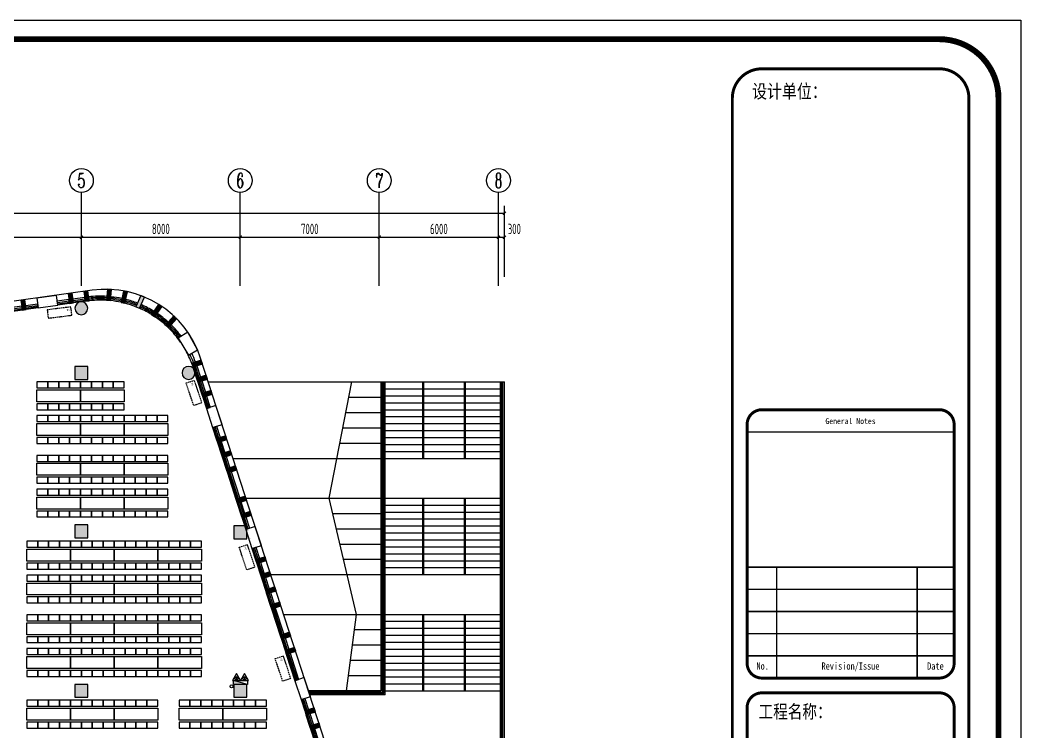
# Model space of a CAD drawing. Extents: x 1158414 to 1597620, y -840005 to -760676.
# Drawn here: x 1547224 to 1597620, y -800718 to -764891 of the extents above; entities that cross this region are included whole.
import ezdxf
from ezdxf.enums import TextEntityAlignment as Align

# ---------------------------------------------------------------- set-up
doc = ezdxf.new("R2010")
doc.units = 0
doc.header["$LTSCALE"] = 1000
doc.linetypes.add('DASH', pattern=[0.35, 0.25, -0.1])
for name, color, linetype in [('AXIS', 3, 'Continuous'), ('AXIS_TEXT', 7, 'Continuous'), ('COLUMN', 2, 'Continuous'), ('CURTWALL', 4, 'Continuous'), ('EQUIP_消火栓', 7, 'Continuous'), ('EQUIP_灭火器', 7, 'Continuous'), ('LG', 84, 'Continuous'), ('PUB_HATCH', 8, 'Continuous'), ('STAIR', 4, 'Continuous'), ('VPIPE-消防', 1, 'Continuous'), ('WINDOW', 4, 'Continuous'), ('厨房布置', 4, 'Continuous'), ('外框', 7, 'Continuous'), ('空调', 205, 'Continuous')]:
    doc.layers.add(name, color=color, linetype=linetype)
doc.styles.add('_TCH_AXIS', font='COMPLEX', dxfattribs={"width": 0.8, "bigfont": 'TSSDCHN'})
doc.styles.add('_TCH_DIM_T3', font='TSSDENG', dxfattribs={"width": 0.64, "bigfont": 'TSSDCHN'})
doc.styles.add('COMPLEX', font='COMPLEX')
doc.styles.add('HZ-1', font='MingLiU.ttf', dxfattribs={"width": 0.8})
doc.styles.add('宋体平面', font='', dxfattribs={"width": 0.8})
doc.styles.get('宋体平面').set_extended_font_data('SimSun')
doc.dimstyles.new('_TCH_ARCH&&150', dxfattribs={"dimtxt": 525, "dimasz": 150, "dimexe": 375, "dimexo": 450, "dimgap": 150, "dimtad": 1, "dimdec": 0, "dimzin": 0, "dimdsep": 46, "dimtxsty": '_TCH_DIM_T3', "dimblk": 'ARCHTICK', "dimcen": 0.09, "dimclrt": 7, "dimazin": 2, "dimtfac": 1, "dimtdec": 0, "dimtix": 1, "dimtmove": 2, "dimatfit": 3, "dimfxl": 0, "dimtolj": 1, "dimtzin": 0, "dimarcsym": 0})

# ---------------------------------------------------------------- blocks, each defined once
blk = doc.blocks.new('vhjkghkghkl')
at = {"layer": '空调', "linetype": 'DASH', "ltscale": 0.3}
blk.add_lwpolyline([(134071, 540199), (134071, 539779), (132871, 539779), (132871, 540199), (134071, 540199)], close=True, dxfattribs=at)
at = {"layer": '空调', "linetype": 'DASH', "ltscale": 0.3, "style": 'HZ-1'}
blk.add_text('AC', height=100, dxfattribs=at).set_placement((133846, 539867))
blk = doc.blocks.new('$TwtSys$00000434')
for p, q in [((-0.5, 0.5), (-0.5, -0.5)), ((-0.5, -0.5), (0.5, 0.5)), ((0.5, 0.5), (-0.5, 0.5)), ((0.5, -0.5), (0.5, 0.5)), ((-0.5, -0.5), (0.5, -0.5))]:
    blk.add_line(p, q)
blk.add_solid([(0.5, -0.5), (0.5, 0.5), (-0.5, -0.5)])
blk = doc.blocks.new('$TwtSys$00000545')
for p, q in [((0, 344), (-198, 0)), ((-198, 0), (198, 0)), ((-73, 36), (73, 182)), ((-73, 182), (73, 36)), ((198, 0), (0, 344))]:
    blk.add_line(p, q)
blk.add_circle((0, 109), 91.8)
blk = doc.blocks.new('A$C03080C26')
at = {"layer": '厨房布置'}
for points in [[(-1650, 1100), (-1650, 1400), (-2200, 1400), (-2200, 1100)], [(-1100, 1100), (-1100, 1400), (-1650, 1400), (-1650, 1100)], [(-1650, 1100), (-1650, 1400), (-1650, 1400), (-1650, 1100)], [(-550, 1100), (-550, 1400), (-1100, 1400), (-1100, 1100)], [(0, 1100), (0, 1400), (-550, 1400), (-550, 1100)], [(-2200, 1000), (0, 1000), (0, 400), (-2200, 400)], [(-1650, 0), (-1650, 300), (-2200, 300), (-2200, 0)], [(-1100, 0), (-1100, 300), (-1650, 300), (-1650, 0)], [(-1650, 0), (-1650, 300), (-1650, 300), (-1650, 0)], [(-550, 0), (-550, 300), (-1100, 300), (-1100, 0)], [(0, 0), (0, 300), (-550, 300), (-550, 0)]]:
    blk.add_lwpolyline(points, close=True, dxfattribs=at)
blk = doc.blocks.new('_ArchTick')
at = {"color": 0, "linetype": 'ByBlock', "const_width": 0.4}
blk.add_lwpolyline([(-0.5, -0.5), (0.5, 0.5)], dxfattribs=at)
blk = doc.blocks.new('*D123')
at = {"layer": 'AXIS', "color": 0, "lineweight": -2, "transparency": 16777216}
for p, q in [((1542313, -777819), (1542313, -775443)), ((1550313, -777819), (1550313, -775443)), ((1542313, -775818), (1550313, -775818))]:
    blk.add_line(p, q, dxfattribs=at)
at = {"layer": 'Defpoints', "color": 0, "transparency": 16777216}
for p in [(1550313, -775818), (1542313, -778269), (1550313, -778269)]:
    blk.add_point(p, dxfattribs=at)
at = {"layer": 'AXIS', "color": 0, "lineweight": -2, "transparency": 16777216, "xscale": 150, "yscale": 150, "zscale": 150, "rotation": 180}
blk.add_blockref('_ArchTick', (1542313, -775818), dxfattribs=at)
at = {"layer": 'AXIS', "color": 0, "lineweight": -2, "transparency": 16777216, "xscale": 150, "yscale": 150, "zscale": 150}
blk.add_blockref('_ArchTick', (1550313, -775818), dxfattribs=at)
at = {"layer": 'AXIS', "color": 7, "transparency": 16777216, "insert": (1546313, -775405), "char_height": 525, "attachment_point": 5, "style": '_TCH_DIM_T3'}
blk.add_mtext('\\A1;8000', dxfattribs=at)
blk = doc.blocks.new('*D124')
at = {"layer": 'AXIS', "color": 0, "lineweight": -2, "transparency": 16777216}
for p, q in [((1550313, -777819), (1550313, -775443)), ((1558313, -777819), (1558313, -775443)), ((1550313, -775818), (1558313, -775818))]:
    blk.add_line(p, q, dxfattribs=at)
at = {"layer": 'Defpoints', "color": 0, "transparency": 16777216}
for p in [(1558313, -775818), (1550313, -778269), (1558313, -778269)]:
    blk.add_point(p, dxfattribs=at)
at = {"layer": 'AXIS', "color": 0, "lineweight": -2, "transparency": 16777216, "xscale": 150, "yscale": 150, "zscale": 150, "rotation": 180}
blk.add_blockref('_ArchTick', (1550313, -775818), dxfattribs=at)
at = {"layer": 'AXIS', "color": 0, "lineweight": -2, "transparency": 16777216, "xscale": 150, "yscale": 150, "zscale": 150}
blk.add_blockref('_ArchTick', (1558313, -775818), dxfattribs=at)
at = {"layer": 'AXIS', "color": 7, "transparency": 16777216, "insert": (1554313, -775405), "char_height": 525, "attachment_point": 5, "style": '_TCH_DIM_T3'}
blk.add_mtext('\\A1;8000', dxfattribs=at)
blk = doc.blocks.new('*D125')
at = {"layer": 'AXIS', "color": 0, "lineweight": -2, "transparency": 16777216}
for p, q in [((1558313, -777819), (1558313, -775443)), ((1565313, -777819), (1565313, -775443)), ((1558313, -775818), (1565313, -775818))]:
    blk.add_line(p, q, dxfattribs=at)
at = {"layer": 'Defpoints', "color": 0, "transparency": 16777216}
for p in [(1565313, -775818), (1558313, -778269), (1565313, -778269)]:
    blk.add_point(p, dxfattribs=at)
at = {"layer": 'AXIS', "color": 0, "lineweight": -2, "transparency": 16777216, "xscale": 150, "yscale": 150, "zscale": 150, "rotation": 180}
blk.add_blockref('_ArchTick', (1558313, -775818), dxfattribs=at)
at = {"layer": 'AXIS', "color": 0, "lineweight": -2, "transparency": 16777216, "xscale": 150, "yscale": 150, "zscale": 150}
blk.add_blockref('_ArchTick', (1565313, -775818), dxfattribs=at)
at = {"layer": 'AXIS', "color": 7, "transparency": 16777216, "insert": (1561813, -775405), "char_height": 525, "attachment_point": 5, "style": '_TCH_DIM_T3'}
blk.add_mtext('\\A1;7000', dxfattribs=at)
blk = doc.blocks.new('*D126')
at = {"layer": 'AXIS', "color": 0, "lineweight": -2, "transparency": 16777216}
for p, q in [((1565313, -777819), (1565313, -775443)), ((1571313, -777819), (1571313, -775443)), ((1565313, -775818), (1571313, -775818))]:
    blk.add_line(p, q, dxfattribs=at)
at = {"layer": 'Defpoints', "color": 0, "transparency": 16777216}
for p in [(1571313, -775818), (1565313, -778269), (1571313, -778269)]:
    blk.add_point(p, dxfattribs=at)
at = {"layer": 'AXIS', "color": 0, "lineweight": -2, "transparency": 16777216, "xscale": 150, "yscale": 150, "zscale": 150, "rotation": 180}
blk.add_blockref('_ArchTick', (1565313, -775818), dxfattribs=at)
at = {"layer": 'AXIS', "color": 0, "lineweight": -2, "transparency": 16777216, "xscale": 150, "yscale": 150, "zscale": 150}
blk.add_blockref('_ArchTick', (1571313, -775818), dxfattribs=at)
at = {"layer": 'AXIS', "color": 7, "transparency": 16777216, "insert": (1568313, -775405), "char_height": 525, "attachment_point": 5, "style": '_TCH_DIM_T3'}
blk.add_mtext('\\A1;6000', dxfattribs=at)
blk = doc.blocks.new('*D127')
at = {"layer": 'AXIS', "color": 0, "lineweight": -2, "transparency": 16777216}
for p, q in [((1571313, -777819), (1571313, -775443)), ((1571613, -777819), (1571613, -775443)), ((1571313, -775818), (1571613, -775818))]:
    blk.add_line(p, q, dxfattribs=at)
at = {"layer": 'Defpoints', "color": 0, "transparency": 16777216}
for p in [(1571613, -775818), (1571313, -778269), (1571613, -778269)]:
    blk.add_point(p, dxfattribs=at)
at = {"layer": 'AXIS', "color": 0, "lineweight": -2, "transparency": 16777216, "xscale": 150, "yscale": 150, "zscale": 150, "rotation": 180}
blk.add_blockref('_ArchTick', (1571313, -775818), dxfattribs=at)
at = {"layer": 'AXIS', "color": 0, "lineweight": -2, "transparency": 16777216, "xscale": 150, "yscale": 150, "zscale": 150}
blk.add_blockref('_ArchTick', (1571613, -775818), dxfattribs=at)
at = {"layer": 'AXIS', "color": 7, "transparency": 16777216, "insert": (1572112, -775405), "char_height": 525, "attachment_point": 5, "style": '_TCH_DIM_T3'}
blk.add_mtext('\\A1;300', dxfattribs=at)
blk = doc.blocks.new('*D128')
at = {"layer": 'AXIS', "color": 0, "lineweight": -2, "transparency": 16777216}
for p, q in [((1518013, -777819), (1518013, -774243)), ((1571613, -777819), (1571613, -774243)), ((1518013, -774618), (1571613, -774618))]:
    blk.add_line(p, q, dxfattribs=at)
at = {"layer": 'Defpoints', "color": 0, "transparency": 16777216}
for p in [(1571613, -774618), (1518013, -778269), (1571613, -778269)]:
    blk.add_point(p, dxfattribs=at)
at = {"layer": 'AXIS', "color": 0, "lineweight": -2, "transparency": 16777216, "xscale": 150, "yscale": 150, "zscale": 150, "rotation": 180}
blk.add_blockref('_ArchTick', (1518013, -774618), dxfattribs=at)
at = {"layer": 'AXIS', "color": 0, "lineweight": -2, "transparency": 16777216, "xscale": 150, "yscale": 150, "zscale": 150}
blk.add_blockref('_ArchTick', (1571613, -774618), dxfattribs=at)
at = {"layer": 'AXIS', "color": 7, "transparency": 16777216, "insert": (1544813, -774205), "char_height": 525, "attachment_point": 5, "style": '_TCH_DIM_T3'}
blk.add_mtext('\\A1;53600', dxfattribs=at)
blk = doc.blocks.new('_AXISO')
blk.add_circle((0, 0), 0.5)
at = {"layer": 'AXIS_TEXT', "style": 'COMPLEX', "width": 1.041667}
blk.add_attdef('A', text='', height=0.56, dxfattribs=at).set_placement((-0.25, -0.28), (0.25, -0.28), align=Align.FIT)
blk = doc.blocks.new('$TCHSYS$WIN2D')
for p, q in [((-0.5, 0.5), (0.5, 0.5)), ((-0.5, 0.5), (-0.5, -0.5)), ((0.5, 0.5), (0.5, -0.5)), ((0.5, 0.167), (-0.5, 0.167)), ((0.5, -0.167), (-0.5, -0.167)), ((-0.5, -0.5), (0.5, -0.5))]:
    blk.add_line(p, q)

msp = doc.modelspace()

# ---------------------------------------------------------------- hatches: boundary and pattern name
at = {"layer": 'PUB_HATCH'}
for points in [[(1550707.9, -779018.6), (1550638.3, -778523.5), (1550440.2, -778551.3), (1550509.8, -779046.5)], [(1551782.7, -779012.5), (1551828.5, -778452.1), (1551629, -778441.3), (1551583.4, -778996.3)], [(1552507.4, -779143), (1552634.7, -778561.6), (1552439.2, -778522.4), (1552312, -779100.3)], [(1547539, -779464), (1547469.4, -778968.8), (1547271.4, -778996.7), (1547341, -779491.8)], [(1549915.7, -779130), (1549846.1, -778634.8), (1549648, -778662.7), (1549717.6, -779157.8)], [(1550637.8, -779394.6, 1), (1549987.8, -779394.6, 1)], [(1553242.6, -779397.3), (1553489.7, -778829), (1553299.2, -778761.3), (1553058.8, -779321.2)], [(1554018.4, -779823.9), (1554370.4, -779316), (1554204, -779201.4), (1553851, -779714.9)], [(1554700.4, -780378.9), (1555104.2, -779928.6), (1554962.7, -779784.3), (1554547.9, -780250)], [(1555932.2, -782351.5), (1556407.8, -782197), (1556346, -782006.8), (1555870.4, -782161.3)], [(1550637.8, -782972.6), (1550637.8, -782322.6), (1549987.8, -782322.6), (1549987.8, -782972.6)], [(1556033.8, -782647.6, 1), (1555383.8, -782647.6, 1)], [(1556179.5, -783112.4), (1556655, -782957.9), (1556593.2, -782767.7), (1556117.7, -782922.2)], [(1556426.7, -783873.2), (1556902.2, -783718.7), (1556840.4, -783528.5), (1556364.9, -783683)], [(1557168.3, -786155.8), (1557643.8, -786001.2), (1557582, -785811), (1557106.5, -785965.5)], [(1557415.5, -786916.6), (1557891.1, -786762.1), (1557829.3, -786571.9), (1557353.7, -786726.4)], [(1557662.7, -787677.4), (1558138.3, -787522.9), (1558076.5, -787332.7), (1557600.9, -787487.2)], [(1558157.2, -789199.1), (1558632.7, -789044.6), (1558570.9, -788854.4), (1558095.4, -789008.9)], [(1558404.4, -789960), (1558879.9, -789805.5), (1558818.1, -789615.3), (1558342.6, -789769.8)], [(1550637.8, -790949), (1550637.8, -790299), (1549987.8, -790299), (1549987.8, -790949)], [(1558637.8, -790999), (1558637.8, -790349), (1557987.8, -790349), (1557987.8, -790999)], [(1559146, -792242.5), (1559621.6, -792088), (1559559.7, -791897.8), (1559084.2, -792052.3)], [(1559393.2, -793003.4), (1559868.8, -792848.9), (1559807, -792658.6), (1559331.4, -792813.2)], [(1559640.5, -793764.2), (1560116, -793609.7), (1560054.2, -793419.5), (1559578.7, -793574)], [(1559887.7, -794525.1), (1560363.2, -794370.5), (1560301.4, -794180.3), (1559825.9, -794334.8)], [(1560382.1, -796046.7), (1560857.6, -795892.2), (1560795.8, -795702), (1560320.3, -795856.5)], [(1560629.3, -796807.6), (1561104.8, -796653.1), (1561043, -796462.9), (1560567.5, -796617.4)], [(1550637.8, -798973.6), (1550637.8, -798323.6), (1549987.8, -798323.6), (1549987.8, -798973.6)], [(1558637.8, -798973.6), (1558637.8, -798323.6), (1557987.8, -798323.6), (1557987.8, -798973.6)], [(1561618.2, -799851), (1562093.7, -799696.5), (1562031.9, -799506.3), (1561556.4, -799660.8)], [(1561865.4, -800611.8), (1562340.9, -800457.3), (1562279.1, -800267.1), (1561803.6, -800421.6)]]:
    msp.add_hatch(color=256, dxfattribs=at).paths.add_polyline_path(points)

# ---------------------------------------------------------------- linework, layer by layer
at = {"layer": 'AXIS'}
for p, q in [((1550312.8, -778269.2), (1550312.8, -773568)), ((1558312.8, -778269.2), (1558312.8, -773568)), ((1565312.8, -778269.2), (1565312.8, -773568)), ((1571312.8, -778269.2), (1571312.8, -773568))]:
    msp.add_line(p, q, dxfattribs=at)
at = {"layer": 'COLUMN'}
for p, q in [((1550638.3, -778523.5), (1550440.2, -778551.3)), ((1550440.2, -778551.3), (1550509.8, -779046.5)), ((1550707.9, -779018.6), (1550638.3, -778523.5)), ((1551629, -778441.3), (1551583.4, -778996.3)), ((1551828.5, -778452.1), (1551629, -778441.3)), ((1551782.7, -779012.5), (1551828.5, -778452.1)), ((1552439.2, -778522.4), (1552312, -779100.3)), ((1552634.7, -778561.6), (1552439.2, -778522.4)), ((1552507.4, -779143), (1552634.7, -778561.6)), ((1547469.4, -778968.8), (1547271.4, -778996.7)), ((1547271.4, -778996.7), (1547341, -779491.8)), ((1547539, -779464), (1547469.4, -778968.8)), ((1549053.9, -778746.2), (1548063.6, -778885.3)), ((1548063.6, -778885.3), (1548133.2, -779380.5)), ((1549123.5, -779241.3), (1549053.9, -778746.2)), ((1549846.1, -778634.8), (1549648, -778662.7)), ((1549648, -778662.7), (1549717.6, -779157.8)), ((1549915.7, -779130), (1549846.1, -778634.8)), ((1550509.8, -779046.5), (1550707.9, -779018.6)), ((1551583.4, -778996.3), (1551782.7, -779012.5)), ((1552312, -779100.3), (1552507.4, -779143)), ((1553299.2, -778761.3), (1553058.8, -779321.2)), ((1553242.6, -779397.3), (1553489.7, -778829)), ((1553489.7, -778829), (1553299.2, -778761.3)), ((1547341, -779491.8), (1547539, -779464)), ((1548133.2, -779380.5), (1549123.5, -779241.3)), ((1549717.6, -779157.8), (1549915.7, -779130)), ((1553058.8, -779321.2), (1553242.6, -779397.3)), ((1554204, -779201.4), (1553851, -779714.9)), ((1554018.4, -779823.9), (1554370.4, -779316)), ((1554370.4, -779316), (1554204, -779201.4)), ((1553851, -779714.9), (1554018.4, -779823.9)), ((1554962.7, -779784.3), (1554547.9, -780250)), ((1554700.4, -780378.9), (1555104.2, -779928.6)), ((1555104.2, -779928.6), (1554962.7, -779784.3)), ((1554547.9, -780250), (1554700.4, -780378.9)), ((1555680.1, -780606.1), (1555190.4, -780904)), ((1556158.1, -781480.1), (1555680.1, -780606.1)), ((1555190.4, -780904), (1555709.9, -781758.3)), ((1555709.9, -781758.3), (1556158.1, -781480.1)), ((1556346, -782006.8), (1555870.4, -782161.3)), ((1556407.8, -782197), (1556346, -782006.8)), ((1550637.8, -782322.6), (1549987.8, -782322.6)), ((1549987.8, -782322.6), (1549987.8, -782972.6)), ((1550637.8, -782972.6), (1550637.8, -782322.6)), ((1555870.4, -782161.3), (1555932.2, -782351.5)), ((1555932.2, -782351.5), (1556407.8, -782197)), ((1549987.8, -782972.6), (1550637.8, -782972.6)), ((1556593.2, -782767.7), (1556117.7, -782922.2)), ((1556117.7, -782922.2), (1556179.5, -783112.4)), ((1556179.5, -783112.4), (1556655, -782957.9)), ((1556655, -782957.9), (1556593.2, -782767.7)), ((1556840.4, -783528.5), (1556364.9, -783683)), ((1556902.2, -783718.7), (1556840.4, -783528.5)), ((1556364.9, -783683), (1556426.7, -783873.2)), ((1556426.7, -783873.2), (1556902.2, -783718.7)), ((1557087.6, -784289.3), (1556612.1, -784443.9)), ((1556612.1, -784443.9), (1556921.1, -785394.9)), ((1557396.6, -785240.4), (1557087.6, -784289.3)), ((1556921.1, -785394.9), (1557396.6, -785240.4)), ((1557582, -785811), (1557106.5, -785965.5)), ((1557106.5, -785965.5), (1557168.3, -786155.8)), ((1557168.3, -786155.8), (1557643.8, -786001.2)), ((1557643.8, -786001.2), (1557582, -785811)), ((1557829.3, -786571.9), (1557353.7, -786726.4)), ((1557891.1, -786762.1), (1557829.3, -786571.9)), ((1557353.7, -786726.4), (1557415.5, -786916.6)), ((1557415.5, -786916.6), (1557891.1, -786762.1)), ((1558076.5, -787332.7), (1557600.9, -787487.2)), ((1557600.9, -787487.2), (1557662.7, -787677.4)), ((1557662.7, -787677.4), (1558138.3, -787522.9)), ((1558138.3, -787522.9), (1558076.5, -787332.7)), ((1558570.9, -788854.4), (1558095.4, -789008.9)), ((1558095.4, -789008.9), (1558157.2, -789199.1)), ((1558157.2, -789199.1), (1558632.7, -789044.6)), ((1558632.7, -789044.6), (1558570.9, -788854.4)), ((1558818.1, -789615.3), (1558342.6, -789769.8)), ((1558879.9, -789805.5), (1558818.1, -789615.3)), ((1558342.6, -789769.8), (1558404.4, -789960)), ((1558404.4, -789960), (1558879.9, -789805.5)), ((1550637.8, -790299), (1549987.8, -790299)), ((1549987.8, -790299), (1549987.8, -790949)), ((1550637.8, -790949), (1550637.8, -790299)), ((1558637.8, -790349), (1557987.8, -790349)), ((1557987.8, -790349), (1557987.8, -790999)), ((1559065.3, -790376.1), (1558589.8, -790530.6)), ((1558589.8, -790530.6), (1558898.8, -791481.7)), ((1558637.8, -790999), (1558637.8, -790349)), ((1559374.3, -791327.2), (1559065.3, -790376.1)), ((1549987.8, -790949), (1550637.8, -790949)), ((1557987.8, -790999), (1558637.8, -790999)), ((1558898.8, -791481.7), (1559374.3, -791327.2)), ((1559559.7, -791897.8), (1559084.2, -792052.3)), ((1559084.2, -792052.3), (1559146, -792242.5)), ((1559146, -792242.5), (1559621.6, -792088)), ((1559621.6, -792088), (1559559.7, -791897.8)), ((1559807, -792658.6), (1559331.4, -792813.2)), ((1559868.8, -792848.9), (1559807, -792658.6)), ((1559331.4, -792813.2), (1559393.2, -793003.4)), ((1559393.2, -793003.4), (1559868.8, -792848.9)), ((1560054.2, -793419.5), (1559578.7, -793574)), ((1559578.7, -793574), (1559640.5, -793764.2)), ((1559640.5, -793764.2), (1560116, -793609.7)), ((1560116, -793609.7), (1560054.2, -793419.5)), ((1560301.4, -794180.3), (1559825.9, -794334.8)), ((1560363.2, -794370.5), (1560301.4, -794180.3)), ((1559825.9, -794334.8), (1559887.7, -794525.1)), ((1559887.7, -794525.1), (1560363.2, -794370.5)), ((1560795.8, -795702), (1560320.3, -795856.5)), ((1560857.6, -795892.2), (1560795.8, -795702)), ((1560320.3, -795856.5), (1560382.1, -796046.7)), ((1560382.1, -796046.7), (1560857.6, -795892.2)), ((1561043, -796462.9), (1560567.5, -796617.4)), ((1560567.5, -796617.4), (1560629.3, -796807.6)), ((1560629.3, -796807.6), (1561104.8, -796653.1)), ((1561104.8, -796653.1), (1561043, -796462.9)), ((1561537.5, -797984.6), (1561061.9, -798139.1)), ((1561061.9, -798139.1), (1561370.9, -799090.1)), ((1561846.5, -798935.6), (1561537.5, -797984.6)), ((1550637.8, -798323.6), (1549987.8, -798323.6)), ((1549987.8, -798323.6), (1549987.8, -798973.6)), ((1550637.8, -798973.6), (1550637.8, -798323.6)), ((1558637.8, -798323.6), (1557987.8, -798323.6)), ((1557987.8, -798323.6), (1557987.8, -798973.6)), ((1558637.8, -798973.6), (1558637.8, -798323.6)), ((1549987.8, -798973.6), (1550637.8, -798973.6)), ((1557987.8, -798973.6), (1558637.8, -798973.6)), ((1561370.9, -799090.1), (1561846.5, -798935.6)), ((1562031.9, -799506.3), (1561556.4, -799660.8)), ((1561556.4, -799660.8), (1561618.2, -799851)), ((1561618.2, -799851), (1562093.7, -799696.5)), ((1562093.7, -799696.5), (1562031.9, -799506.3)), ((1562279.1, -800267.1), (1561803.6, -800421.6)), ((1562340.9, -800457.3), (1562279.1, -800267.1)), ((1561803.6, -800421.6), (1561865.4, -800611.8)), ((1561865.4, -800611.8), (1562340.9, -800457.3))]:
    msp.add_line(p, q, dxfattribs=at)
for centre, start, end in [((1550312.8, -779394.6), 0, 180), ((1550312.8, -779394.6), 180, 0), ((1555708.8, -782647.6), 0, 180), ((1555708.8, -782647.6), 180, 0)]:
    msp.add_arc(centre, 325, start, end, dxfattribs=at)
at = {"layer": 'CURTWALL'}
for p, q in [((1548218.3, -779267.5), (1548218.3, -779267.5)), ((1548614.4, -779211.9), (1548614.4, -779211.9)), ((1549010.5, -779156.2), (1549010.5, -779156.2)), ((1555901.9, -782262.5), (1555903.2, -782262.1)), ((1556738.1, -784508.1), (1556738.1, -784508.1)), ((1556861.7, -784888.5), (1556861.7, -784888.5)), ((1556985.3, -785268.9), (1556985.3, -785268.9)), ((1558715.8, -790594.8), (1558715.8, -790594.8)), ((1558839.4, -790975.2), (1558839.4, -790975.2)), ((1558963, -791355.7), (1558963, -791355.7)), ((1561187.9, -798203.3), (1561187.9, -798203.3)), ((1561311.5, -798583.7), (1561311.5, -798583.7)), ((1561435.2, -798964.1), (1561435.2, -798964.1))]:
    msp.add_line(p, q, dxfattribs=at)
for radius, start, end in [(4900, 86.43614, 98), (5100, 86.39164, 96.74072), (5033.3, 86.40608, 96.72404), (4966.7, 86.42091, 96.70691), (4900, 77.8189, 84.09738), (4966.7, 77.8158, 84.114), (5033.3, 77.81278, 84.13018), (5100, 77.80984, 84.14593), (4966.7, 68.67406, 75.50899), (5033.3, 68.64866, 75.53739), (5100, 68.62392, 75.56505), (4900, 68.70016, 75.47982), (4900, 57.84323, 66.37336), (4966.7, 58.30444, 66.37512), (5033.3, 58.26718, 66.37684), (5100, 58.23088, 66.37851), (4900, 48.04692, 56.00729), (4966.7, 48.05046, 55.99742), (5033.3, 48.05391, 55.98781), (5100, 48.05727, 55.97845), (4900, 34.62635, 45.71179), (4966.7, 37.2677, 45.74411), (5033.3, 37.18843, 45.77557), (5100, 37.11124, 45.8062), (4900, 19.35591, 27.98166), (5000, 20.5436, 25.75931), (5100, 20.49369, 25.87864)]:
    msp.add_arc((1551278.8, -783886.5), radius, start, end, dxfattribs=at)
at = {"layer": 'LG', "color": 251}
for p, q in [((1565487.8, -798724), (1565487.8, -783099)), ((1565537.8, -798774), (1565537.8, -783099)), ((1571487.8, -824399.2), (1571487.8, -783099)), ((1571537.8, -824399.2), (1571537.8, -783099)), ((1567512.7, -798649), (1567512.7, -794799)), ((1567562.7, -798649), (1567562.7, -794799)), ((1569603, -798649), (1569603, -794799)), ((1569653, -798649), (1569653, -794799)), ((1565487.8, -798724), (1561777.7, -798724)), ((1565537.8, -798774), (1561794, -798774))]:
    msp.add_line(p, q, dxfattribs=at)
at = {"layer": 'STAIR'}
for p, q in [((1550859.7, -778492.4), (1542242.8, -779703.4)), ((1563071.2, -802705), (1556310.8, -781898.6))]:
    msp.add_line(p, q, dxfattribs=at)
at = {"layer": 'STAIR', "color": 251}
for p, q in [((1556700.8, -783099), (1565412.8, -783099)), ((1563917.1, -783099), (1562772.3, -788949)), ((1563917.1, -783099), (1571612.8, -783099)), ((1565412.8, -783099), (1565412.8, -798649)), ((1565412.8, -798649), (1565412.8, -783099)), ((1565612.8, -798649), (1565612.8, -783099)), ((1565612.8, -786949), (1565612.8, -783099)), ((1565612.8, -798849), (1565612.8, -783099)), ((1567512.7, -786949), (1567512.7, -783099)), ((1567562.7, -786949), (1567562.7, -783099)), ((1569603, -786949), (1569603, -783099)), ((1569653, -786949), (1569653, -783099)), ((1571412.8, -824399.2), (1571412.8, -783099)), ((1571612.8, -824399.2), (1571612.8, -783099)), ((1565612.8, -783449), (1571412.8, -783449)), ((1563766.4, -783869), (1565412.8, -783869)), ((1565612.8, -783799), (1571412.8, -783799)), ((1565612.8, -784149), (1571412.8, -784149)), ((1563615.7, -784639), (1565412.8, -784639)), ((1565612.8, -784499), (1571412.8, -784499)), ((1565612.8, -784849), (1571412.8, -784849)), ((1563465, -785409), (1565412.8, -785409)), ((1565612.8, -785199), (1571412.8, -785199)), ((1565612.8, -785549), (1571412.8, -785549)), ((1563314.3, -786179), (1565412.8, -786179)), ((1565612.8, -785899), (1571412.8, -785899)), ((1565612.8, -786249), (1571412.8, -786249)), ((1565612.8, -786599), (1571412.8, -786599)), ((1557951.8, -786949), (1565412.8, -786949)), ((1565612.8, -786949), (1571412.8, -786949)), ((1558601.6, -788949), (1565412.8, -788949)), ((1562772.3, -788949), (1564153.2, -794799)), ((1565612.8, -792799), (1565612.8, -788949)), ((1565612.8, -788949), (1571412.8, -788949)), ((1567512.7, -792799), (1567512.7, -788949)), ((1567562.7, -792799), (1567562.7, -788949)), ((1569603, -792799), (1569603, -788949)), ((1569653, -792799), (1569653, -788949)), ((1565612.8, -789299), (1571412.8, -789299)), ((1565612.8, -789649), (1571412.8, -789649)), ((1562954, -789719), (1565412.8, -789719)), ((1565612.8, -789999), (1571412.8, -789999)), ((1563135.8, -790489), (1565412.8, -790489)), ((1565612.8, -790349), (1571412.8, -790349)), ((1565612.8, -790699), (1571412.8, -790699)), ((1565612.8, -791049), (1571412.8, -791049)), ((1563317.6, -791259), (1565412.8, -791259)), ((1565612.8, -791399), (1571412.8, -791399)), ((1563499.3, -792029), (1565412.8, -792029)), ((1565612.8, -791749), (1571412.8, -791749)), ((1565612.8, -792099), (1571412.8, -792099)), ((1565612.8, -792449), (1571412.8, -792449)), ((1560502.4, -794799), (1565412.8, -794799)), ((1564153.2, -794799), (1563652.5, -798649)), ((1565612.8, -794799), (1571412.8, -794799)), ((1565612.8, -795149), (1571412.8, -795149)), ((1564080.9, -795569), (1565412.8, -795569)), ((1565612.8, -795499), (1571412.8, -795499)), ((1565612.8, -795849), (1571412.8, -795849)), ((1565612.8, -796199), (1571412.8, -796199)), ((1563973.8, -796339), (1565412.8, -796339)), ((1565612.8, -796549), (1571412.8, -796549)), ((1563866.7, -797109), (1565412.8, -797109)), ((1565612.8, -796899), (1571412.8, -796899)), ((1565612.8, -797249), (1571412.8, -797249)), ((1565612.8, -797599), (1571412.8, -797599)), ((1563759.6, -797879), (1565412.8, -797879)), ((1565612.8, -797949), (1571412.8, -797949)), ((1561753.4, -798649), (1565412.8, -798649)), ((1565412.8, -798649), (1561753.4, -798649)), ((1565612.8, -798299), (1571412.8, -798299)), ((1565612.8, -798649), (1571412.8, -798649)), ((1565612.8, -798849), (1561818.3, -798849))]:
    msp.add_line(p, q, dxfattribs=at)
for points in [[(1559852.6, -792799), (1565412.8, -792799)], [(1565612.8, -792799), (1571412.8, -792799)]]:
    msp.add_lwpolyline(points, dxfattribs=at)
at = {"layer": 'STAIR'}
msp.add_arc((1551555.5, -783443.7), 5000, 18, 98, dxfattribs=at)
at = {"layer": 'VPIPE-消防', "linetype": 'Continuous'}
msp.add_circle((1557876.3, -798423.6), 75, dxfattribs=at)
at = {"layer": '外框', "lineweight": -2}
for p, q in [((1495735.7, -764890.8), (1597620.4, -764890.8)), ((1597620.4, -764890.8), (1597620.4, -836286.7))]:
    msp.add_line(p, q, dxfattribs=at)
for points, const_width in [([(1499694.1, -835347), (1593510.6, -835347, 0.4142136), (1596488.9, -832368.7), (1596488.9, -768833.8, 0.4142136), (1593510.6, -765855.5), (1499694.1, -765855.5, 0.4142136), (1496715.8, -768833.8), (1496715.8, -832368.7, 0.4142136)], 297.8), ([(1584575.7, -833857.8), (1593510.6, -833857.8, 0.4142136), (1594999.8, -832368.7), (1594999.8, -768833.8, 0.4142136), (1593510.6, -767344.7), (1584575.7, -767344.7, 0.4142136), (1583086.6, -768833.8), (1583086.6, -832368.7, 0.4142136)], 148.9), ([(1584575.7, -798004.9), (1593510.6, -798004.9, 0.4142136), (1594255.2, -797260.3), (1594255.2, -785245.3, 0.4142136), (1593510.6, -784500.7), (1584575.7, -784500.7, 0.4142136), (1583831.1, -785245.3), (1583831.1, -797260.3, 0.4142136)], 148.9), ([(1584575.7, -804706.1), (1593510.6, -804706.1, 0.4142136), (1594255.2, -803961.5), (1594255.2, -799494, 0.4142136), (1593510.6, -798749.5), (1584575.7, -798749.5, 0.4142136), (1583831.1, -799494), (1583831.1, -803961.5, 0.4142136)], 148.9)]:
    msp.add_lwpolyline(points, format="xyb", close=True, dxfattribs=dict(at, const_width=const_width))
at = {"layer": '外框', "lineweight": -2, "const_width": 74.5}
for points in [[(1583831.1, -785617.6), (1594255.2, -785617.6)], [(1583831.1, -792420.6), (1594255.2, -792420.6)], [(1585320.3, -798004.9), (1585320.3, -792420.6)], [(1592393.7, -798004.9), (1592393.7, -792420.6)], [(1583831.1, -793537.4), (1594255.2, -793537.4)], [(1583831.1, -794654.3), (1594255.2, -794654.3)], [(1583831.1, -795771.2), (1594255.2, -795771.2)], [(1583831.1, -796888), (1594255.2, -796888)]]:
    msp.add_lwpolyline(points, dxfattribs=at)

# ---------------------------------------------------------------- block references
at = {"layer": 'AXIS'}
ref = msp.add_blockref('_AXISO', (1550312.8, -772968), dxfattribs=dict(at, xscale=1200, yscale=1200, zscale=1200))
ref.add_attrib('A', '5', dxfattribs={"layer": 'AXIS_TEXT', "height": 741.2, "style": '_TCH_AXIS'}).set_placement((1550115.2, -773338.6), (1550510.5, -773338.6), align=Align.FIT)
ref = msp.add_blockref('_AXISO', (1558312.8, -772968), dxfattribs=dict(at, xscale=1200, yscale=1200, zscale=1200))
ref.add_attrib('A', '6', dxfattribs={"layer": 'AXIS_TEXT', "height": 741.2, "style": '_TCH_AXIS'}).set_placement((1558115.2, -773338.6), (1558510.5, -773338.6), align=Align.FIT)
ref = msp.add_blockref('_AXISO', (1565312.8, -772968), dxfattribs=dict(at, xscale=1200, yscale=1200, zscale=1200))
ref.add_attrib('A', '7', dxfattribs={"layer": 'AXIS_TEXT', "height": 741.2, "style": '_TCH_AXIS'}).set_placement((1565115.2, -773338.6), (1565510.5, -773338.6), align=Align.FIT)
ref = msp.add_blockref('_AXISO', (1571312.8, -772968), dxfattribs=dict(at, xscale=1200, yscale=1200, zscale=1200))
ref.add_attrib('A', '8', dxfattribs={"layer": 'AXIS_TEXT', "height": 741.2, "style": '_TCH_AXIS'}).set_placement((1571115.2, -773338.6), (1571510.5, -773338.6), align=Align.FIT)
at = {"layer": 'EQUIP_消火栓', "color": 8, "xscale": -700, "yscale": 200, "zscale": 700}
msp.add_blockref('$TwtSys$00000434', (1558326.3, -798223.6), dxfattribs=at)
at = {"layer": 'EQUIP_灭火器'}
for p in [(1558127.9, -798123.6), (1558524.7, -798123.6)]:
    msp.add_blockref('$TwtSys$00000545', p, dxfattribs=at)
at = {"layer": 'WINDOW'}
for p, xscale, yscale, zscale, rotation in [((1549406.6, -779100.5), 600, 200, 600, 187.9999999772041), ((1550198.8, -778989.2), 600, 200, 600, 187.9999999772229), ((1547030, -779434.5), 600, 200, 600, 187.9999999772041), ((1547822.2, -779323.2), 600, 200, 600, 187.9999999772229), ((1556120.1, -782605.9), 600, -200, 600, 288.0000000612839), ((1556367.3, -783366.8), 600, -200, 600, 288.0000000612839), ((1556614.5, -784127.6), 600, -200, 600, 288.0000000612839), ((1557108.9, -785649.3), 600, -200, 600, 288.0000000612839), ((1557356.1, -786410.2), 600, -200, 600, 288.0000000612839), ((1557603.3, -787171), 600, -200, 600, 288.0000000612839), ((1557974.2, -788312.3), 1400, -200, 1400, 288.0000000612788), ((1558345, -789453.6), 600, -200, 600, 288.0000000612839), ((1558592.2, -790214.4), 600, -200, 600, 288.0000000612839), ((1559086.6, -791736.1), 600, -200, 600, 288.0000000612839), ((1559333.8, -792496.9), 600, -200, 600, 288.0000000612839), ((1559581.1, -793257.8), 600, -200, 600, 288.0000000612839), ((1559828.3, -794018.6), 600, -200, 600, 288.0000000612839), ((1560199.1, -795159.9), 1400, -200, 1400, 288.0000000612815), ((1560569.9, -796301.2), 600, -200, 600, 288.0000000612839), ((1560940.7, -797442.4), 1400, -200, 1400, 288.0000000612875), ((1561558.8, -799344.5), 600, -200, 600, 288.0000000612839), ((1561806, -800105.4), 600, -200, 600, 288.0000000612839), ((1562053.2, -800866.2), 600, -200, 600, 288.0000000612839)]:
    msp.add_blockref('$TCHSYS$WIN2D', p, dxfattribs=dict(at, xscale=xscale, yscale=yscale, zscale=zscale, rotation=rotation))
at = {"layer": '厨房布置', "rotation": 180}
for p in [(1548071.5, -783098.6), (1550271.5, -783098.6), (1548071.5, -784798.6), (1550271.5, -784798.6), (1552471.5, -784798.6), (1548071.5, -786798.6), (1550271.5, -786798.6), (1552471.5, -786798.6), (1548071.5, -788498.6), (1550271.5, -788498.6), (1552471.5, -788498.6), (1547563.3, -791123.2), (1549763.3, -791123.2), (1551963.3, -791123.2), (1554163.3, -791123.2), (1547563.3, -792823.2), (1549763.3, -792823.2), (1551963.3, -792823.2), (1554163.3, -792823.2), (1547563.3, -794823.2), (1549763.3, -794823.2), (1551963.3, -794823.2), (1554163.3, -794823.2), (1547563.3, -796523.2), (1549763.3, -796523.2), (1551963.3, -796523.2), (1554163.3, -796523.2), (1547563.3, -799123.2), (1549763.3, -799123.2), (1551963.3, -799123.2), (1555229.6, -799123.2), (1557429.6, -799123.2)]:
    msp.add_blockref('A$C03080C26', p, dxfattribs=at)
at = {"layer": '空调', "xscale": -1, "rotation": 187.0655943521514}
msp.add_blockref('vhjkghkghkl', (1350334.8, -260140.2), dxfattribs=at)
at = {"layer": '空调', "rotation": 108.3554929703933}
for p in [(2110525, -740290.2), (2113195.3, -748555.7), (2115004.5, -754160.2)]:
    msp.add_blockref('vhjkghkghkl', p, dxfattribs=at)

# ---------------------------------------------------------------- texts
at = {"layer": '外框', "style": '宋体平面', "width": 0.8}
for s, height, p in [('设计单位：', 688.41, (1584084.8, -768823.1)), ('工程名称：', 674.64, (1584405.6, -800031.3))]:
    msp.add_text(s, height=height, dxfattribs=at).set_placement(p)
at = {"layer": '外框', "lineweight": -2, "style": '宋体平面', "width": 0.8}
for s, height, p in [('General Notes', 297.83, (1589038.1, -785073.2)), ('No.', 364.7, (1584616.2, -797399.1)), ('Revision/Issue', 364.7, (1589038.1, -797399.1)), ('Date', 364.7, (1593313.4, -797399.1))]:
    msp.add_text(s, height=height, dxfattribs=at).set_placement(p, align=Align.MIDDLE_CENTER)

# ---------------------------------------------------------------- dimensions: what is measured, and where the dimension line sits
at = {"layer": 'AXIS'}
for p1, p2, distance, picture, middle in [((1518012.8, -778269.2), (1571612.8, -778269.2), 3651.2, '*D128', (1544812.8, -774205.5)), ((1542312.8, -778269.2), (1550312.8, -778269.2), 2451.2, '*D123', (1546312.8, -775405.5)), ((1550312.8, -778269.2), (1558312.8, -778269.2), 2451.2, '*D124', (1554312.8, -775405.5)), ((1558312.8, -778269.2), (1565312.8, -778269.2), 2451.2, '*D125', (1561812.8, -775405.5)), ((1565312.8, -778269.2), (1571312.8, -778269.2), 2451.2, '*D126', (1568312.8, -775405.5))]:
    dim = msp.add_aligned_dim(p1=p1, p2=p2, distance=distance, dimstyle='_TCH_ARCH&&150', dxfattribs=at)
    dim.commit()
    dim.dimension.update_dxf_attribs({"geometry": picture, "text_midpoint": middle})
dim = msp.add_linear_dim(base=(1571612.8, -775818), p1=(1571312.8, -778269.2), p2=(1571612.8, -778269.2), angle=0, dimstyle='_TCH_ARCH&&150', dxfattribs=at)
dim.commit()
dim.dimension.update_dxf_attribs({"geometry": '*D127', "text_midpoint": (1572111.7, -775405.5), "dimtype": 129})

doc.saveas('drawing.dxf')
